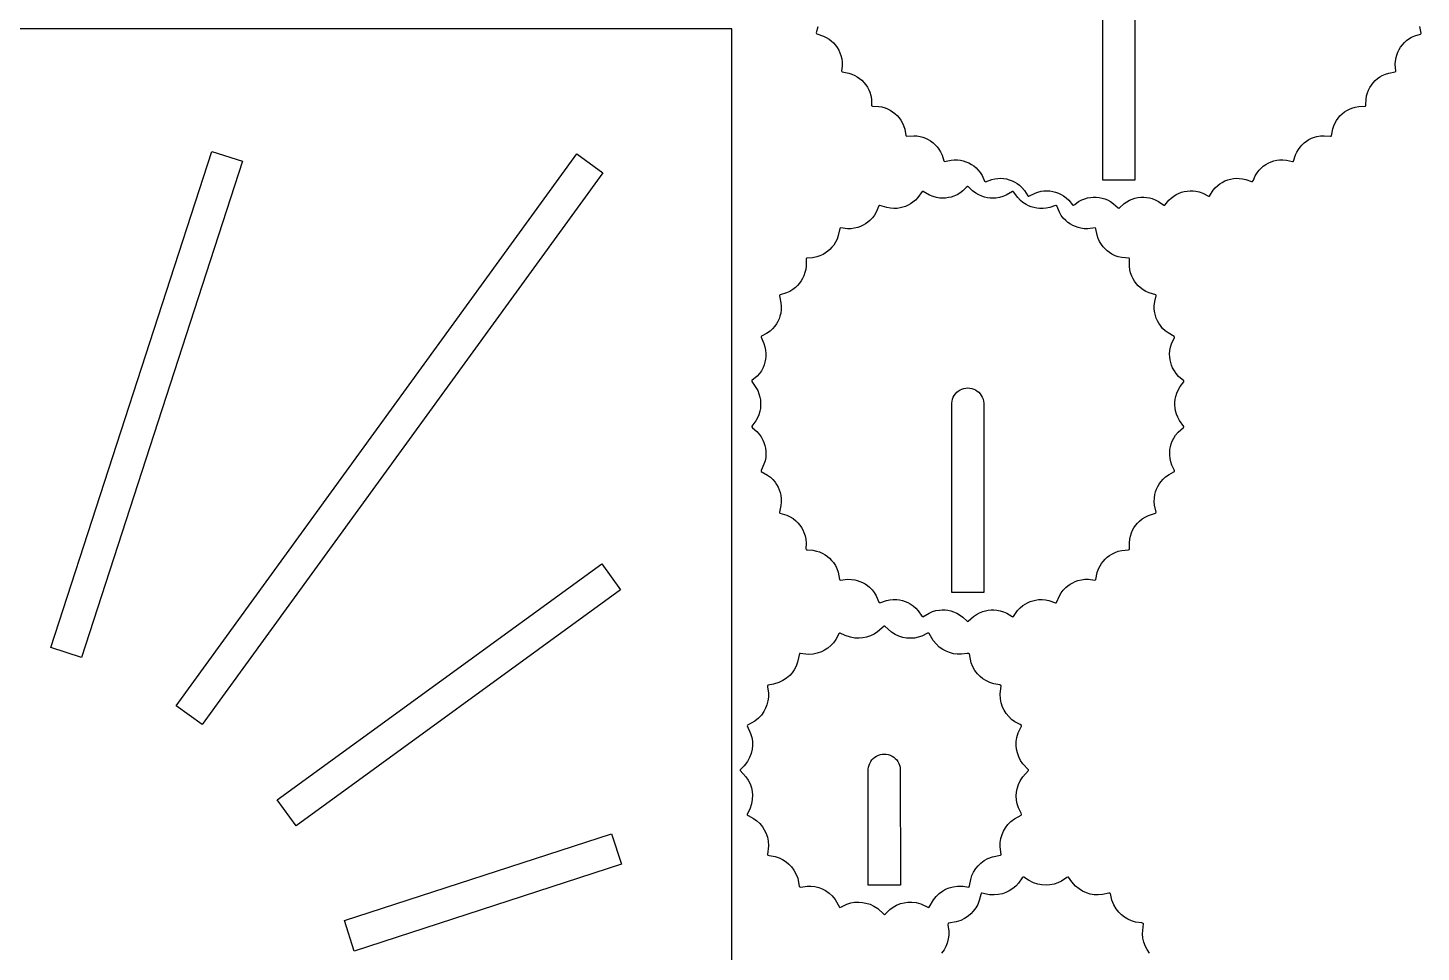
# Model space of a CAD drawing. Header units: centimetres. Extents: x 0.5 to 58.9, y 0.2 to 79.9.
# Drawn here: x 22.95 to 57.69, y 19.2 to 42.24 of the extents above; entities that cross this region are included whole.
import ezdxf

# ---------------------------------------------------------------- set-up
doc = ezdxf.new("R2010")
doc.units = ezdxf.units.CM
doc.layers.get('0').update_dxf_attribs({"lineweight": 25, "true_color": 0xffffff})

msp = doc.modelspace()

# ---------------------------------------------------------------- linework, layer by layer
for p, q in [((49.75, 38.446), (49.75, 46.471)), ((50.549, 46.471), (50.55, 38.446)), ((40.508, 42.211), (0.508, 42.211)), ((40.508, 12.211), (40.508, 42.211)), ((42.645, 42.265), (42.61, 42.112)), ((42.61, 42.112), (42.613, 42.097)), ((42.613, 42.097), (42.622, 42.087)), ((42.622, 42.087), (42.791, 42.031)), ((42.791, 42.031), (42.859, 41.999)), ((57.45, 42.004), (57.533, 42.041)), ((57.533, 42.041), (57.671, 42.083)), ((57.688, 42.104), (57.653, 42.274)), ((57.671, 42.083), (57.683, 42.092)), ((57.683, 42.092), (57.688, 42.104)), ((42.859, 41.999), (42.931, 41.955)), ((42.931, 41.955), (42.985, 41.913)), ((42.985, 41.913), (43.038, 41.864)), ((43.038, 41.864), (43.087, 41.808)), ((43.087, 41.808), (43.131, 41.748)), ((43.131, 41.748), (43.169, 41.684)), ((43.169, 41.684), (43.2, 41.617)), ((57.105, 41.629), (57.137, 41.695)), ((57.137, 41.695), (57.176, 41.759)), ((57.176, 41.759), (57.221, 41.819)), ((57.221, 41.819), (57.271, 41.873)), ((57.271, 41.873), (57.324, 41.921)), ((57.324, 41.921), (57.378, 41.961)), ((57.378, 41.961), (57.45, 42.004)), ((43.2, 41.617), (43.224, 41.55)), ((43.224, 41.55), (43.244, 41.463)), ((43.244, 41.463), (43.254, 41.382)), ((43.254, 41.382), (43.252, 41.28)), ((57.044, 41.337), (57.048, 41.412)), ((57.058, 41.159), (57.044, 41.337)), ((57.048, 41.412), (57.062, 41.496)), ((57.062, 41.496), (57.08, 41.562)), ((57.08, 41.562), (57.105, 41.629)), ((43.252, 41.28), (43.241, 41.167)), ((43.241, 41.167), (43.244, 41.152)), ((43.244, 41.152), (43.253, 41.143)), ((43.253, 41.143), (43.424, 41.11)), ((43.424, 41.11), (43.495, 41.088)), ((43.495, 41.088), (43.572, 41.054)), ((43.572, 41.054), (43.631, 41.021)), ((43.631, 41.021), (43.69, 40.98)), ((56.601, 40.973), (56.659, 41.015)), ((56.659, 41.015), (56.718, 41.05)), ((56.718, 41.05), (56.796, 41.085)), ((56.796, 41.085), (56.884, 41.112)), ((56.884, 41.112), (57.039, 41.139)), ((57.039, 41.139), (57.052, 41.147)), ((57.052, 41.147), (57.058, 41.159)), ((43.69, 40.98), (43.746, 40.932)), ((43.746, 40.932), (43.798, 40.879)), ((43.798, 40.879), (43.845, 40.82)), ((43.845, 40.82), (43.885, 40.759)), ((43.885, 40.759), (43.918, 40.695)), ((43.918, 40.695), (43.944, 40.632)), ((56.352, 40.623), (56.377, 40.686)), ((56.377, 40.686), (56.409, 40.749)), ((56.409, 40.749), (56.448, 40.811)), ((56.448, 40.811), (56.494, 40.87)), ((56.494, 40.87), (56.545, 40.925)), ((56.545, 40.925), (56.601, 40.973)), ((43.944, 40.632), (43.968, 40.551)), ((43.968, 40.551), (43.983, 40.461)), ((43.983, 40.461), (43.99, 40.307)), ((43.99, 40.307), (43.996, 40.294)), ((43.996, 40.294), (44.008, 40.287)), ((56.298, 40.29), (56.307, 40.3)), ((56.307, 40.3), (56.313, 40.339)), ((56.313, 40.339), (56.316, 40.453)), ((56.316, 40.453), (56.329, 40.542)), ((56.329, 40.542), (56.352, 40.623)), ((44.008, 40.287), (44.172, 40.279)), ((44.172, 40.279), (44.244, 40.267)), ((44.244, 40.267), (44.325, 40.245)), ((44.325, 40.245), (44.388, 40.22)), ((44.388, 40.22), (44.451, 40.188)), ((44.451, 40.188), (44.513, 40.149)), ((44.513, 40.149), (44.572, 40.103)), ((44.572, 40.103), (44.627, 40.052)), ((44.627, 40.052), (44.675, 39.997)), ((44.675, 39.997), (44.718, 39.938)), ((55.576, 39.929), (55.617, 39.988)), ((55.617, 39.988), (55.665, 40.044)), ((55.665, 40.044), (55.719, 40.096)), ((55.719, 40.096), (55.777, 40.142)), ((55.777, 40.142), (55.839, 40.183)), ((55.839, 40.183), (55.902, 40.216)), ((55.902, 40.216), (55.965, 40.241)), ((55.965, 40.241), (56.046, 40.265)), ((56.046, 40.265), (56.137, 40.279)), ((56.137, 40.279), (56.284, 40.285)), ((56.284, 40.285), (56.298, 40.29)), ((44.718, 39.938), (44.753, 39.879)), ((44.753, 39.879), (44.788, 39.802)), ((44.788, 39.802), (44.816, 39.713)), ((44.816, 39.713), (44.843, 39.557)), ((55.453, 39.55), (55.486, 39.722)), ((55.486, 39.722), (55.508, 39.793)), ((55.508, 39.793), (55.542, 39.87)), ((55.542, 39.87), (55.576, 39.929)), ((44.843, 39.557), (44.85, 39.544)), ((44.85, 39.544), (44.862, 39.538)), ((44.862, 39.538), (45.039, 39.551)), ((45.039, 39.551), (45.114, 39.548)), ((45.114, 39.548), (45.198, 39.534)), ((45.198, 39.534), (45.264, 39.517)), ((45.264, 39.517), (45.331, 39.492)), ((45.331, 39.492), (45.397, 39.46)), ((45.397, 39.46), (45.461, 39.421)), ((45.461, 39.421), (45.521, 39.376)), ((45.521, 39.376), (45.575, 39.326)), ((45.575, 39.326), (45.623, 39.274)), ((45.623, 39.274), (45.664, 39.219)), ((54.63, 39.211), (54.67, 39.265)), ((54.67, 39.265), (54.716, 39.319)), ((54.716, 39.319), (54.77, 39.369)), ((54.77, 39.369), (54.829, 39.414)), ((54.829, 39.414), (54.892, 39.454)), ((54.892, 39.454), (54.958, 39.487)), ((54.958, 39.487), (55.026, 39.513)), ((55.026, 39.513), (55.092, 39.532)), ((55.092, 39.532), (55.176, 39.547)), ((55.176, 39.547), (55.27, 39.551)), ((55.27, 39.551), (55.429, 39.537)), ((55.429, 39.537), (55.444, 39.541)), ((55.444, 39.541), (55.453, 39.55)), ((23.527, 26.796), (27.544, 39.16)), ((28.305, 38.913), (24.288, 26.549)), ((26.65, 25.345), (36.642, 39.099)), ((27.544, 39.16), (28.305, 38.913)), ((36.642, 39.099), (37.29, 38.628)), ((45.664, 39.219), (45.707, 39.147)), ((45.707, 39.147), (45.744, 39.064)), ((45.744, 39.064), (45.786, 38.925)), ((45.786, 38.925), (45.795, 38.913)), ((45.795, 38.913), (45.807, 38.907)), ((45.807, 38.907), (45.976, 38.942)), ((45.976, 38.942), (46.05, 38.949)), ((46.05, 38.949), (46.134, 38.948)), ((46.134, 38.948), (46.202, 38.94)), ((46.202, 38.94), (46.271, 38.925)), ((46.271, 38.925), (46.341, 38.902)), ((46.341, 38.902), (46.41, 38.873)), ((53.947, 38.898), (54.017, 38.922)), ((54.017, 38.922), (54.087, 38.938)), ((54.087, 38.938), (54.155, 38.947)), ((54.155, 38.947), (54.24, 38.95)), ((54.24, 38.95), (54.332, 38.941)), ((54.332, 38.941), (54.484, 38.907)), ((54.484, 38.907), (54.499, 38.909)), ((54.499, 38.909), (54.509, 38.918)), ((54.509, 38.918), (54.559, 39.073)), ((54.559, 39.073), (54.588, 39.139)), ((54.588, 39.139), (54.63, 39.211)), ((37.29, 38.628), (27.297, 24.875)), ((46.41, 38.873), (46.476, 38.837)), ((46.476, 38.837), (46.537, 38.796)), ((46.537, 38.796), (46.592, 38.75)), ((46.592, 38.75), (46.64, 38.702)), ((46.64, 38.702), (46.693, 38.636)), ((46.693, 38.636), (46.742, 38.558)), ((46.742, 38.558), (46.807, 38.417)), ((53.554, 38.551), (53.601, 38.628)), ((53.601, 38.628), (53.652, 38.694)), ((53.652, 38.694), (53.7, 38.743)), ((53.7, 38.743), (53.754, 38.789)), ((53.754, 38.789), (53.814, 38.831)), ((53.814, 38.831), (53.879, 38.868)), ((53.879, 38.868), (53.947, 38.898)), ((46.349, 38.258), (46.261, 38.173)), ((46.379, 38.281), (46.349, 38.258)), ((46.392, 38.281), (46.379, 38.281)), ((46.405, 38.275), (46.392, 38.281)), ((46.505, 38.179), (46.405, 38.275)), ((46.807, 38.417), (46.818, 38.408)), ((46.818, 38.408), (46.832, 38.405)), ((46.832, 38.405), (46.986, 38.46)), ((46.986, 38.46), (47.057, 38.477)), ((47.057, 38.477), (47.139, 38.487)), ((47.139, 38.487), (47.207, 38.489)), ((47.207, 38.489), (47.277, 38.484)), ((47.277, 38.484), (47.35, 38.472)), ((47.35, 38.472), (47.422, 38.452)), ((47.422, 38.452), (47.492, 38.426)), ((47.492, 38.426), (47.558, 38.394)), ((47.558, 38.394), (47.62, 38.356)), ((47.62, 38.356), (47.675, 38.315)), ((47.675, 38.315), (47.737, 38.257)), ((47.737, 38.257), (47.797, 38.185)), ((50.55, 38.446), (49.75, 38.446)), ((52.507, 38.193), (52.556, 38.25)), ((52.556, 38.25), (52.617, 38.308)), ((52.617, 38.308), (52.671, 38.35)), ((52.671, 38.35), (52.731, 38.388)), ((52.731, 38.388), (52.797, 38.422)), ((52.797, 38.422), (52.867, 38.449)), ((52.867, 38.449), (52.939, 38.469)), ((52.939, 38.469), (53.011, 38.482)), ((53.011, 38.482), (53.082, 38.489)), ((53.082, 38.489), (53.15, 38.488)), ((53.15, 38.488), (53.234, 38.479)), ((53.234, 38.479), (53.322, 38.457)), ((53.322, 38.457), (53.459, 38.406)), ((53.459, 38.406), (53.475, 38.406)), ((53.475, 38.406), (53.487, 38.412)), ((53.487, 38.412), (53.507, 38.446)), ((53.507, 38.446), (53.554, 38.551)), ((45.017, 37.891), (44.962, 37.853)), ((45.081, 37.944), (45.017, 37.891)), ((45.145, 38.012), (45.081, 37.944)), ((45.251, 38.159), (45.145, 38.012)), ((45.263, 38.164), (45.251, 38.159)), ((45.277, 38.161), (45.263, 38.164)), ((45.434, 38.068), (45.277, 38.161)), ((45.521, 38.033), (45.434, 38.068)), ((45.603, 38.011), (45.521, 38.033)), ((45.692, 37.997), (45.603, 38.011)), ((45.762, 37.994), (45.692, 37.997)), ((45.834, 37.997), (45.762, 37.994)), ((45.905, 38.007), (45.834, 37.997)), ((45.974, 38.022), (45.905, 38.007)), ((46.04, 38.044), (45.974, 38.022)), ((46.12, 38.079), (46.04, 38.044)), ((46.19, 38.12), (46.12, 38.079)), ((46.261, 38.173), (46.19, 38.12)), ((46.589, 38.116), (46.505, 38.179)), ((46.66, 38.076), (46.589, 38.116)), ((46.741, 38.041), (46.66, 38.076)), ((46.807, 38.02), (46.741, 38.041)), ((46.877, 38.005), (46.807, 38.02)), ((46.948, 37.996), (46.877, 38.005)), ((47.019, 37.994), (46.948, 37.996)), ((47.09, 37.998), (47.019, 37.994)), ((47.178, 38.013), (47.09, 37.998)), ((47.259, 38.035), (47.178, 38.013)), ((47.344, 38.071), (47.259, 38.035)), ((47.503, 38.163), (47.344, 38.071)), ((47.516, 38.163), (47.503, 38.163)), ((47.527, 38.155), (47.516, 38.163)), ((47.632, 38.007), (47.527, 38.155)), ((47.697, 37.939), (47.632, 38.007)), ((47.762, 37.886), (47.697, 37.939)), ((47.838, 37.837), (47.762, 37.886)), ((47.797, 38.185), (47.883, 38.051)), ((47.883, 38.051), (47.895, 38.042)), ((47.895, 38.042), (47.908, 38.041)), ((47.908, 38.041), (48.065, 38.12)), ((48.065, 38.12), (48.135, 38.145)), ((48.135, 38.145), (48.217, 38.165)), ((48.217, 38.165), (48.285, 38.174)), ((48.285, 38.174), (48.357, 38.177)), ((48.357, 38.177), (48.43, 38.173)), ((48.43, 38.173), (48.504, 38.162)), ((48.504, 38.162), (48.577, 38.143)), ((48.577, 38.143), (48.646, 38.119)), ((48.646, 38.119), (48.711, 38.088)), ((48.711, 38.088), (48.769, 38.054)), ((48.769, 38.054), (48.837, 38.004)), ((48.837, 38.004), (48.903, 37.941)), ((48.903, 37.941), (48.996, 37.828)), ((49.057, 37.839), (49.15, 37.907)), ((49.15, 37.907), (49.229, 37.95)), ((49.229, 37.95), (49.307, 37.981)), ((49.307, 37.981), (49.373, 38)), ((49.373, 38), (49.443, 38.013)), ((49.443, 38.013), (49.516, 38.019)), ((49.516, 38.019), (49.59, 38.018)), ((49.59, 38.018), (49.665, 38.011)), ((49.665, 38.011), (49.737, 37.996)), ((49.737, 37.996), (49.806, 37.975)), ((49.806, 37.975), (49.869, 37.949)), ((49.869, 37.949), (49.944, 37.909)), ((49.944, 37.909), (50.019, 37.855)), ((50.163, 37.748), (50.287, 37.861)), ((50.287, 37.861), (50.348, 37.904)), ((50.348, 37.904), (50.421, 37.945)), ((50.421, 37.945), (50.484, 37.971)), ((50.484, 37.971), (50.552, 37.993)), ((50.552, 37.993), (50.623, 38.009)), ((50.623, 38.009), (50.698, 38.018)), ((50.698, 38.018), (50.772, 38.019)), ((50.772, 38.019), (50.846, 38.014)), ((50.846, 38.014), (50.916, 38.002)), ((50.916, 38.002), (50.983, 37.984)), ((50.983, 37.984), (51.062, 37.954)), ((51.062, 37.954), (51.143, 37.911)), ((51.143, 37.911), (51.27, 37.822)), ((51.297, 37.823), (51.402, 37.948)), ((51.402, 37.948), (51.456, 37.998)), ((51.456, 37.998), (51.522, 38.048)), ((51.522, 38.048), (51.579, 38.083)), ((51.579, 38.083), (51.643, 38.114)), ((51.643, 38.114), (51.712, 38.14)), ((51.712, 38.14), (51.784, 38.159)), ((51.784, 38.159), (51.858, 38.172)), ((51.858, 38.172), (51.932, 38.177)), ((51.932, 38.177), (52.004, 38.175)), ((52.004, 38.175), (52.072, 38.167)), ((52.072, 38.167), (52.155, 38.148)), ((52.155, 38.148), (52.243, 38.116)), ((52.243, 38.116), (52.384, 38.042)), ((52.384, 38.042), (52.399, 38.04)), ((52.399, 38.04), (52.411, 38.046)), ((52.411, 38.046), (52.507, 38.193)), ((44.06, 37.571), (44.01, 37.505)), ((44.106, 37.649), (44.06, 37.571)), ((44.173, 37.806), (44.106, 37.649)), ((44.184, 37.814), (44.173, 37.806)), ((44.198, 37.815), (44.184, 37.814)), ((44.365, 37.759), (44.198, 37.815)), ((44.456, 37.741), (44.365, 37.759)), ((44.54, 37.735), (44.456, 37.741)), ((44.629, 37.739), (44.54, 37.735)), ((44.699, 37.75), (44.629, 37.739)), ((44.768, 37.767), (44.699, 37.75)), ((44.836, 37.79), (44.768, 37.767)), ((44.901, 37.819), (44.836, 37.79)), ((44.962, 37.853), (44.901, 37.819)), ((47.901, 37.805), (47.838, 37.837)), ((47.967, 37.779), (47.901, 37.805)), ((48.036, 37.758), (47.967, 37.779)), ((48.106, 37.744), (48.036, 37.758)), ((48.175, 37.737), (48.106, 37.744)), ((48.263, 37.736), (48.175, 37.737)), ((48.343, 37.745), (48.263, 37.736)), ((48.429, 37.765), (48.343, 37.745)), ((48.545, 37.807), (48.429, 37.765)), ((48.582, 37.815), (48.545, 37.807)), ((48.594, 37.811), (48.582, 37.815)), ((48.604, 37.8), (48.594, 37.811)), ((48.67, 37.644), (48.604, 37.8)), ((48.717, 37.565), (48.67, 37.644)), ((48.768, 37.499), (48.717, 37.565)), ((48.996, 37.828), (49.009, 37.82)), ((49.009, 37.82), (49.023, 37.819)), ((49.023, 37.819), (49.057, 37.839)), ((50.019, 37.855), (50.134, 37.75)), ((50.134, 37.75), (50.15, 37.745)), ((50.15, 37.745), (50.163, 37.748)), ((51.27, 37.822), (51.284, 37.819)), ((51.284, 37.819), (51.297, 37.823)), ((43.196, 37.24), (43.159, 37.063)), ((43.205, 37.249), (43.196, 37.24)), ((43.219, 37.252), (43.205, 37.249)), ((43.384, 37.232), (43.219, 37.252)), ((43.476, 37.233), (43.384, 37.232)), ((43.558, 37.243), (43.476, 37.233)), ((43.644, 37.264), (43.558, 37.243)), ((43.71, 37.288), (43.644, 37.264)), ((43.775, 37.318), (43.71, 37.288)), ((43.837, 37.354), (43.775, 37.318)), ((43.895, 37.395), (43.837, 37.354)), ((43.948, 37.441), (43.895, 37.395)), ((44.01, 37.505), (43.948, 37.441)), ((48.831, 37.435), (48.768, 37.499)), ((48.885, 37.39), (48.831, 37.435)), ((48.944, 37.349), (48.885, 37.39)), ((49.006, 37.314), (48.944, 37.349)), ((49.071, 37.285), (49.006, 37.314)), ((49.137, 37.262), (49.071, 37.285)), ((49.202, 37.246), (49.137, 37.262)), ((49.285, 37.234), (49.202, 37.246)), ((49.378, 37.231), (49.285, 37.234)), ((49.561, 37.251), (49.378, 37.231)), ((49.573, 37.246), (49.561, 37.251)), ((49.581, 37.234), (49.573, 37.246)), ((49.612, 37.073), (49.581, 37.234)), ((43.044, 36.825), (43.001, 36.77)), ((43.092, 36.901), (43.044, 36.825)), ((43.129, 36.976), (43.092, 36.901)), ((43.159, 37.063), (43.129, 36.976)), ((49.64, 36.988), (49.612, 37.073)), ((49.674, 36.913), (49.64, 36.988)), ((49.721, 36.837), (49.674, 36.913)), ((49.763, 36.782), (49.721, 36.837)), ((42.361, 36.49), (42.355, 36.479)), ((42.355, 36.479), (42.357, 36.309)), ((42.373, 36.497), (42.361, 36.49)), ((42.519, 36.509), (42.373, 36.497)), ((42.622, 36.529), (42.519, 36.509)), ((42.7, 36.556), (42.622, 36.529)), ((42.78, 36.593), (42.7, 36.556)), ((42.84, 36.629), (42.78, 36.593)), ((42.897, 36.671), (42.84, 36.629)), ((42.951, 36.718), (42.897, 36.671)), ((43.001, 36.77), (42.951, 36.718)), ((49.811, 36.729), (49.763, 36.782)), ((49.864, 36.681), (49.811, 36.729)), ((49.921, 36.637), (49.864, 36.681)), ((49.98, 36.6), (49.921, 36.637)), ((50.061, 36.561), (49.98, 36.6)), ((50.139, 36.533), (50.061, 36.561)), ((50.228, 36.513), (50.139, 36.533)), ((50.406, 36.495), (50.228, 36.513)), ((50.415, 36.486), (50.406, 36.495)), ((50.42, 36.472), (50.415, 36.486)), ((50.417, 36.303), (50.42, 36.472)), ((42.328, 36.139), (42.298, 36.055)), ((42.347, 36.219), (42.328, 36.139)), ((42.357, 36.309), (42.347, 36.219)), ((50.428, 36.212), (50.417, 36.303)), ((50.447, 36.132), (50.428, 36.212)), ((50.478, 36.048), (50.447, 36.132)), ((42.143, 35.818), (42.093, 35.77)), ((42.19, 35.872), (42.143, 35.818)), ((42.232, 35.931), (42.19, 35.872)), ((42.269, 35.992), (42.232, 35.931)), ((42.298, 36.055), (42.269, 35.992)), ((50.509, 35.985), (50.478, 36.048)), ((50.546, 35.923), (50.509, 35.985)), ((50.588, 35.866), (50.546, 35.923)), ((50.636, 35.812), (50.588, 35.866)), ((50.686, 35.764), (50.636, 35.812)), ((41.697, 35.576), (41.692, 35.564)), ((41.692, 35.564), (41.73, 35.389)), ((41.708, 35.585), (41.697, 35.576)), ((41.869, 35.634), (41.708, 35.585)), ((41.952, 35.672), (41.869, 35.634)), ((42.023, 35.715), (41.952, 35.672)), ((42.093, 35.77), (42.023, 35.715)), ((50.757, 35.711), (50.686, 35.764)), ((50.828, 35.668), (50.757, 35.711)), ((50.91, 35.631), (50.828, 35.668)), ((51.071, 35.581), (50.91, 35.631)), ((51.048, 35.415), (51.082, 35.558)), ((51.079, 35.571), (51.071, 35.581)), ((51.082, 35.558), (51.079, 35.571)), ((41.722, 35.125), (41.705, 35.057)), ((41.735, 35.214), (41.722, 35.125)), ((41.73, 35.389), (41.738, 35.297)), ((41.738, 35.297), (41.735, 35.214)), ((51.036, 35.31), (51.048, 35.415)), ((51.037, 35.228), (51.036, 35.31)), ((51.048, 35.14), (51.037, 35.228)), ((51.064, 35.072), (51.048, 35.14)), ((41.518, 34.738), (41.458, 34.683)), ((41.576, 34.805), (41.518, 34.738)), ((41.616, 34.863), (41.576, 34.805)), ((41.652, 34.924), (41.616, 34.863)), ((41.681, 34.99), (41.652, 34.924)), ((41.705, 35.057), (41.681, 34.99)), ((51.086, 35.004), (51.064, 35.072)), ((51.115, 34.938), (51.086, 35.004)), ((51.149, 34.875), (51.115, 34.938)), ((51.188, 34.817), (51.149, 34.875)), ((51.245, 34.748), (51.188, 34.817)), ((51.305, 34.691), (51.245, 34.748)), ((41.234, 34.54), (41.233, 34.527)), ((41.233, 34.527), (41.303, 34.374)), ((41.243, 34.551), (41.234, 34.54)), ((41.372, 34.621), (41.243, 34.551)), ((41.458, 34.683), (41.372, 34.621)), ((51.379, 34.635), (51.305, 34.691)), ((51.535, 34.546), (51.379, 34.635)), ((51.468, 34.368), (51.539, 34.52)), ((51.54, 34.534), (51.535, 34.546)), ((51.539, 34.52), (51.54, 34.534)), ((41.303, 34.374), (41.331, 34.288)), ((41.331, 34.288), (41.347, 34.207)), ((41.352, 34.049), (41.344, 33.978)), ((41.347, 34.207), (41.354, 34.119)), ((41.354, 34.119), (41.352, 34.049)), ((51.419, 34.11), (51.425, 34.199)), ((51.421, 34.04), (51.419, 34.11)), ((51.43, 33.969), (51.421, 34.04)), ((51.425, 34.199), (51.44, 34.281)), ((51.44, 34.281), (51.468, 34.368)), ((41.241, 33.695), (41.194, 33.627)), ((41.283, 33.774), (41.241, 33.695)), ((41.309, 33.839), (41.283, 33.774)), ((41.33, 33.908), (41.309, 33.839)), ((41.344, 33.978), (41.33, 33.908)), ((51.445, 33.899), (51.43, 33.969)), ((51.467, 33.831), (51.445, 33.899)), ((51.493, 33.767), (51.467, 33.831)), ((51.536, 33.688), (51.493, 33.767)), ((41.006, 33.447), (40.999, 33.434)), ((40.999, 33.434), (40.999, 33.422)), ((40.999, 33.422), (41.104, 33.278)), ((41.134, 33.558), (41.006, 33.447)), ((41.194, 33.627), (41.134, 33.558)), ((51.583, 33.621), (51.536, 33.688)), ((51.643, 33.553), (51.583, 33.621)), ((51.771, 33.441), (51.643, 33.553)), ((51.683, 33.3), (51.772, 33.415)), ((51.775, 33.429), (51.771, 33.441)), ((51.772, 33.415), (51.775, 33.429)), ((41.104, 33.278), (41.149, 33.197)), ((41.149, 33.197), (41.181, 33.121)), ((41.181, 33.121), (41.205, 33.035)), ((41.205, 33.035), (41.217, 32.966)), ((46.006, 32.988), (46.025, 33.034)), ((46.025, 33.034), (46.049, 33.078)), ((46.049, 33.078), (46.078, 33.119)), ((46.078, 33.119), (46.113, 33.156)), ((46.113, 33.156), (46.151, 33.188)), ((46.151, 33.188), (46.194, 33.215)), ((46.194, 33.215), (46.239, 33.236)), ((46.239, 33.236), (46.287, 33.251)), ((46.287, 33.251), (46.336, 33.261)), ((46.336, 33.261), (46.387, 33.264)), ((46.387, 33.264), (46.437, 33.261)), ((46.437, 33.261), (46.486, 33.251)), ((46.486, 33.251), (46.534, 33.236)), ((46.534, 33.236), (46.579, 33.215)), ((46.579, 33.215), (46.622, 33.188)), ((46.622, 33.188), (46.66, 33.156)), ((46.66, 33.156), (46.695, 33.119)), ((46.695, 33.119), (46.724, 33.078)), ((46.724, 33.078), (46.748, 33.034)), ((46.748, 33.034), (46.767, 32.988)), ((51.558, 32.981), (51.571, 33.049)), ((51.571, 33.049), (51.597, 33.134)), ((51.597, 33.134), (51.629, 33.209)), ((51.629, 33.209), (51.683, 33.3)), ((41.203, 32.683), (41.178, 32.598)), ((41.216, 32.752), (41.203, 32.683)), ((41.223, 32.823), (41.216, 32.752)), ((41.217, 32.966), (41.223, 32.894)), ((41.223, 32.894), (41.223, 32.823)), ((45.987, 32.889), (45.994, 32.939)), ((45.987, 28.164), (45.987, 32.889)), ((45.994, 32.939), (46.006, 32.988)), ((46.767, 32.988), (46.779, 32.939)), ((46.779, 32.939), (46.786, 32.889)), ((46.786, 32.889), (46.787, 28.164)), ((51.549, 32.838), (51.55, 32.91)), ((51.555, 32.767), (51.549, 32.838)), ((51.55, 32.91), (51.558, 32.981)), ((51.567, 32.697), (51.555, 32.767)), ((51.591, 32.611), (51.567, 32.697)), ((41.002, 32.314), (40.999, 32.304)), ((40.999, 32.304), (41, 32.292)), ((41.1, 32.444), (41.002, 32.314)), ((41.145, 32.522), (41.1, 32.444)), ((41.178, 32.598), (41.145, 32.522)), ((51.622, 32.534), (51.591, 32.611)), ((51.667, 32.453), (51.622, 32.534)), ((51.774, 32.307), (51.667, 32.453)), ((51.774, 32.294), (51.774, 32.307)), ((41, 32.292), (41.018, 32.27)), ((41.018, 32.27), (41.127, 32.177)), ((41.127, 32.177), (41.188, 32.11)), ((41.188, 32.11), (41.235, 32.043)), ((41.235, 32.043), (41.278, 31.965)), ((41.278, 31.965), (41.305, 31.901)), ((51.482, 31.936), (51.523, 32.017)), ((51.523, 32.017), (51.569, 32.088)), ((51.569, 32.088), (51.629, 32.16)), ((51.629, 32.16), (51.767, 32.282)), ((51.767, 32.282), (51.774, 32.294)), ((41.305, 31.901), (41.327, 31.833)), ((41.327, 31.833), (41.342, 31.763)), ((41.342, 31.763), (41.351, 31.692)), ((41.354, 31.622), (41.348, 31.533)), ((41.351, 31.692), (41.354, 31.622)), ((51.42, 31.66), (51.426, 31.731)), ((51.42, 31.591), (51.42, 31.66)), ((51.426, 31.731), (51.439, 31.801)), ((51.439, 31.801), (51.458, 31.87)), ((51.458, 31.87), (51.482, 31.936)), ((41.306, 31.363), (41.235, 31.209)), ((41.333, 31.451), (41.306, 31.363)), ((41.348, 31.533), (41.333, 31.451)), ((51.429, 31.504), (51.42, 31.591)), ((51.446, 31.425), (51.429, 31.504)), ((51.475, 31.342), (51.446, 31.425)), ((51.532, 31.225), (51.475, 31.342)), ((41.235, 31.209), (41.233, 31.194)), ((41.233, 31.194), (41.238, 31.182)), ((41.238, 31.182), (41.392, 31.094)), ((41.392, 31.094), (41.465, 31.04)), ((41.465, 31.04), (41.525, 30.983)), ((41.525, 30.983), (41.583, 30.914)), ((41.583, 30.914), (41.622, 30.856)), ((51.159, 30.869), (51.199, 30.926)), ((51.199, 30.926), (51.257, 30.993)), ((51.257, 30.993), (51.318, 31.048)), ((51.318, 31.048), (51.404, 31.108)), ((51.404, 31.108), (51.527, 31.174)), ((51.527, 31.174), (51.537, 31.185)), ((51.54, 31.197), (51.532, 31.225)), ((51.537, 31.185), (51.54, 31.197)), ((41.622, 30.856), (41.656, 30.794)), ((41.656, 30.794), (41.685, 30.728)), ((41.685, 30.728), (41.708, 30.66)), ((41.708, 30.66), (41.724, 30.593)), ((41.724, 30.593), (41.736, 30.504)), ((51.038, 30.518), (51.052, 30.607)), ((51.052, 30.607), (51.069, 30.675)), ((51.069, 30.675), (51.093, 30.742)), ((51.093, 30.742), (51.124, 30.807)), ((51.124, 30.807), (51.159, 30.869)), ((41.728, 30.332), (41.691, 30.171)), ((41.737, 30.422), (41.728, 30.332)), ((41.736, 30.504), (41.737, 30.422)), ((51.035, 30.435), (51.038, 30.518)), ((51.043, 30.342), (51.035, 30.435)), ((51.082, 30.165), (51.043, 30.342)), ((41.691, 30.171), (41.693, 30.157)), ((41.693, 30.157), (41.702, 30.147)), ((41.702, 30.147), (41.876, 30.092)), ((41.876, 30.092), (41.96, 30.052)), ((41.96, 30.052), (42.031, 30.007)), ((42.031, 30.007), (42.101, 29.951)), ((42.101, 29.951), (42.151, 29.902)), ((42.151, 29.902), (42.197, 29.847)), ((50.571, 29.84), (50.616, 29.895)), ((50.616, 29.895), (50.666, 29.945)), ((50.666, 29.945), (50.736, 30.003)), ((50.736, 30.003), (50.807, 30.048)), ((50.807, 30.048), (50.891, 30.089)), ((50.891, 30.089), (51.066, 30.144)), ((51.066, 30.144), (51.077, 30.152)), ((51.077, 30.152), (51.082, 30.165)), ((42.197, 29.847), (42.238, 29.788)), ((42.238, 29.788), (42.273, 29.726)), ((42.273, 29.726), (42.302, 29.663)), ((42.302, 29.663), (42.331, 29.58)), ((42.331, 29.58), (42.348, 29.5)), ((50.424, 29.493), (50.44, 29.572)), ((50.44, 29.572), (50.468, 29.656)), ((50.468, 29.656), (50.496, 29.719)), ((50.496, 29.719), (50.53, 29.781)), ((50.53, 29.781), (50.571, 29.84)), ((42.348, 29.5), (42.357, 29.395)), ((42.357, 29.395), (42.353, 29.257)), ((42.353, 29.257), (42.357, 29.243)), ((42.357, 29.243), (42.366, 29.234)), ((42.366, 29.234), (42.395, 29.227)), ((42.395, 29.227), (42.526, 29.218)), ((42.526, 29.218), (42.612, 29.201)), ((42.612, 29.201), (42.689, 29.177)), ((42.689, 29.177), (42.769, 29.141)), ((50.057, 29.166), (50.135, 29.194)), ((50.135, 29.194), (50.225, 29.215)), ((50.225, 29.215), (50.395, 29.23)), ((50.395, 29.23), (50.409, 29.235)), ((50.409, 29.235), (50.417, 29.245)), ((50.416, 29.405), (50.424, 29.493)), ((50.42, 29.283), (50.416, 29.405)), ((50.417, 29.245), (50.42, 29.283)), ((29.172, 23), (37.262, 28.878)), ((37.262, 28.878), (37.732, 28.231)), ((42.769, 29.141), (42.829, 29.106)), ((42.829, 29.106), (42.887, 29.065)), ((42.887, 29.065), (42.942, 29.019)), ((42.942, 29.019), (42.992, 28.968)), ((42.992, 28.968), (43.037, 28.913)), ((43.037, 28.913), (43.086, 28.837)), ((43.086, 28.837), (43.124, 28.762)), ((49.646, 28.755), (49.683, 28.831)), ((49.683, 28.831), (49.718, 28.887)), ((49.718, 28.887), (49.76, 28.943)), ((49.76, 28.943), (49.808, 28.996)), ((49.808, 28.996), (49.861, 29.045)), ((49.861, 29.045), (49.917, 29.088)), ((49.917, 29.088), (49.977, 29.126)), ((49.977, 29.126), (50.057, 29.166)), ((43.124, 28.762), (43.156, 28.674)), ((43.156, 28.674), (43.192, 28.495)), ((43.192, 28.495), (43.2, 28.483)), ((43.2, 28.483), (43.211, 28.477)), ((43.211, 28.477), (43.392, 28.497)), ((43.392, 28.497), (43.484, 28.495)), ((43.484, 28.495), (43.567, 28.483)), ((43.567, 28.483), (43.632, 28.467)), ((49.133, 28.465), (49.219, 28.486)), ((49.219, 28.486), (49.301, 28.496)), ((49.301, 28.496), (49.392, 28.496)), ((49.392, 28.496), (49.555, 28.476)), ((49.569, 28.479), (49.578, 28.489)), ((49.578, 28.489), (49.615, 28.668)), ((49.615, 28.668), (49.646, 28.755)), ((37.732, 28.231), (29.642, 22.353)), ((43.632, 28.467), (43.698, 28.445)), ((43.698, 28.445), (43.763, 28.416)), ((43.763, 28.416), (43.826, 28.381)), ((43.826, 28.381), (43.885, 28.341)), ((43.885, 28.341), (43.939, 28.296)), ((43.939, 28.296), (44.002, 28.232)), ((44.002, 28.232), (44.054, 28.166)), ((44.054, 28.166), (44.102, 28.087)), ((46.787, 28.164), (45.987, 28.164)), ((48.669, 28.081), (48.715, 28.16)), ((48.715, 28.16), (48.766, 28.226)), ((48.766, 28.226), (48.828, 28.29)), ((48.828, 28.29), (48.881, 28.335)), ((48.881, 28.335), (48.94, 28.376)), ((48.94, 28.376), (49.002, 28.412)), ((49.002, 28.412), (49.067, 28.442)), ((49.067, 28.442), (49.133, 28.465)), ((49.555, 28.476), (49.569, 28.479)), ((44.102, 28.087), (44.172, 27.924)), ((44.172, 27.924), (44.182, 27.915)), ((44.182, 27.915), (44.195, 27.912)), ((44.195, 27.912), (44.357, 27.967)), ((44.357, 27.967), (44.446, 27.985)), ((44.446, 27.985), (44.528, 27.992)), ((44.528, 27.992), (44.617, 27.99)), ((44.617, 27.99), (44.686, 27.981)), ((44.686, 27.981), (44.756, 27.965)), ((44.756, 27.965), (44.824, 27.943)), ((44.824, 27.943), (44.89, 27.915)), ((44.89, 27.915), (44.951, 27.882)), ((44.951, 27.882), (45.025, 27.831)), ((45.025, 27.831), (45.088, 27.777)), ((47.694, 27.786), (47.759, 27.84)), ((47.759, 27.84), (47.815, 27.877)), ((47.815, 27.877), (47.876, 27.911)), ((47.876, 27.911), (47.941, 27.94)), ((47.941, 27.94), (48.009, 27.962)), ((48.009, 27.962), (48.078, 27.979)), ((48.078, 27.979), (48.148, 27.989)), ((48.148, 27.989), (48.237, 27.993)), ((48.237, 27.993), (48.32, 27.986)), ((48.32, 27.986), (48.411, 27.969)), ((48.411, 27.969), (48.571, 27.913)), ((48.571, 27.913), (48.586, 27.913)), ((48.586, 27.913), (48.597, 27.919)), ((48.597, 27.919), (48.669, 28.081)), ((45.088, 27.777), (45.15, 27.71)), ((45.15, 27.71), (45.245, 27.574)), ((45.245, 27.574), (45.257, 27.565)), ((45.257, 27.565), (45.27, 27.564)), ((45.27, 27.564), (45.426, 27.655)), ((45.426, 27.655), (45.511, 27.691)), ((45.511, 27.691), (45.591, 27.715)), ((45.591, 27.715), (45.679, 27.73)), ((45.679, 27.73), (45.749, 27.734)), ((45.749, 27.734), (45.821, 27.732)), ((45.821, 27.732), (45.892, 27.724)), ((45.892, 27.724), (45.962, 27.709)), ((45.962, 27.709), (46.029, 27.689)), ((46.029, 27.689), (46.11, 27.654)), ((46.11, 27.654), (46.181, 27.614)), ((46.181, 27.614), (46.266, 27.551)), ((46.266, 27.551), (46.372, 27.451)), ((46.372, 27.451), (46.387, 27.446)), ((46.387, 27.446), (46.4, 27.45)), ((46.4, 27.45), (46.527, 27.568)), ((46.527, 27.568), (46.602, 27.621)), ((46.602, 27.621), (46.675, 27.66)), ((46.675, 27.66), (46.758, 27.693)), ((46.758, 27.693), (46.826, 27.713)), ((46.826, 27.713), (46.896, 27.726)), ((46.896, 27.726), (46.967, 27.733)), ((46.967, 27.733), (47.039, 27.734)), ((47.039, 27.734), (47.108, 27.728)), ((47.108, 27.728), (47.196, 27.711)), ((47.196, 27.711), (47.274, 27.687)), ((47.274, 27.687), (47.357, 27.651)), ((47.357, 27.651), (47.497, 27.566)), ((47.497, 27.566), (47.511, 27.564)), ((47.511, 27.564), (47.523, 27.569)), ((47.523, 27.569), (47.63, 27.719)), ((47.63, 27.719), (47.694, 27.786)), ((43.174, 27.134), (43.1, 26.994)), ((43.193, 27.155), (43.174, 27.134)), ((43.209, 27.157), (43.193, 27.155)), ((43.334, 27.095), (43.209, 27.157)), ((43.463, 27.05), (43.334, 27.095)), ((44.052, 27.129), (43.961, 27.085)), ((44.139, 27.186), (44.052, 27.129)), ((44.301, 27.332), (44.139, 27.186)), ((44.318, 27.329), (44.301, 27.332)), ((44.485, 27.177), (44.318, 27.329)), ((44.576, 27.12), (44.485, 27.177)), ((44.669, 27.078), (44.576, 27.12)), ((45.386, 27.151), (45.245, 27.081)), ((45.414, 27.157), (45.386, 27.151)), ((45.428, 27.149), (45.414, 27.157)), ((45.527, 26.97), (45.428, 27.149)), ((24.288, 26.549), (23.527, 26.796)), ((42.895, 26.776), (42.818, 26.728)), ((42.975, 26.843), (42.895, 26.776)), ((43.042, 26.913), (42.975, 26.843)), ((43.1, 26.994), (43.042, 26.913)), ((43.575, 27.03), (43.463, 27.05)), ((43.68, 27.026), (43.575, 27.03)), ((43.771, 27.034), (43.68, 27.026)), ((43.86, 27.052), (43.771, 27.034)), ((43.961, 27.085), (43.86, 27.052)), ((44.771, 27.047), (44.669, 27.078)), ((44.861, 27.031), (44.771, 27.047)), ((44.951, 27.026), (44.861, 27.031)), ((45.056, 27.032), (44.951, 27.026)), ((45.151, 27.05), (45.056, 27.032)), ((45.245, 27.081), (45.151, 27.05)), ((45.603, 26.877), (45.527, 26.97)), ((45.677, 26.808), (45.603, 26.877)), ((45.764, 26.746), (45.677, 26.808)), ((45.844, 26.702), (45.764, 26.746)), ((42.144, 26.429), (42.107, 26.33)), ((42.19, 26.643), (42.144, 26.429)), ((42.205, 26.65), (42.19, 26.643)), ((42.414, 26.626), (42.205, 26.65)), ((42.535, 26.633), (42.414, 26.626)), ((42.635, 26.653), (42.535, 26.633)), ((42.737, 26.688), (42.635, 26.653)), ((42.818, 26.728), (42.737, 26.688)), ((45.928, 26.668), (45.844, 26.702)), ((46.029, 26.641), (45.928, 26.668)), ((46.126, 26.628), (46.029, 26.641)), ((46.226, 26.627), (46.126, 26.628)), ((46.373, 26.648), (46.226, 26.627)), ((46.415, 26.648), (46.373, 26.648)), ((46.426, 26.636), (46.415, 26.648)), ((46.473, 26.414), (46.426, 26.636)), ((46.513, 26.314), (46.473, 26.414)), ((41.948, 26.102), (41.866, 26.03)), ((42.008, 26.169), (41.948, 26.102)), ((42.059, 26.242), (42.008, 26.169)), ((42.107, 26.33), (42.059, 26.242)), ((46.563, 26.226), (46.513, 26.314)), ((46.628, 26.14), (46.563, 26.226)), ((46.692, 26.075), (46.628, 26.14)), ((46.762, 26.018), (46.692, 26.075)), ((41.397, 25.848), (41.395, 25.819)), ((41.395, 25.819), (41.417, 25.662)), ((41.409, 25.859), (41.397, 25.848)), ((41.546, 25.883), (41.409, 25.859)), ((41.676, 25.921), (41.546, 25.883)), ((41.779, 25.971), (41.676, 25.921)), ((41.866, 26.03), (41.779, 25.971)), ((46.85, 25.962), (46.762, 26.018)), ((46.937, 25.921), (46.85, 25.962)), ((47.032, 25.891), (46.937, 25.921)), ((47.186, 25.865), (47.032, 25.891)), ((47.212, 25.853), (47.186, 25.865)), ((47.194, 25.634), (47.218, 25.837)), ((47.218, 25.837), (47.212, 25.853)), ((41.378, 25.365), (41.345, 25.281)), ((41.405, 25.466), (41.378, 25.365)), ((41.417, 25.562), (41.405, 25.466)), ((41.417, 25.662), (41.417, 25.562)), ((47.2, 25.514), (47.194, 25.634)), ((47.219, 25.414), (47.2, 25.514)), ((47.254, 25.313), (47.219, 25.414)), ((27.297, 24.875), (26.65, 25.345)), ((41.171, 25.038), (41.078, 24.962)), ((41.24, 25.113), (41.171, 25.038)), ((41.302, 25.201), (41.24, 25.113)), ((41.345, 25.281), (41.302, 25.201)), ((47.293, 25.231), (47.254, 25.313)), ((47.341, 25.154), (47.293, 25.231)), ((47.407, 25.073), (47.341, 25.154)), ((47.477, 25.006), (47.407, 25.073)), ((40.894, 24.859), (40.887, 24.844)), ((40.887, 24.844), (40.972, 24.656)), ((41.078, 24.962), (40.894, 24.859)), ((47.558, 24.946), (47.477, 25.006)), ((47.695, 24.875), (47.558, 24.946)), ((47.611, 24.556), (47.645, 24.667)), ((47.645, 24.667), (47.725, 24.837)), ((47.722, 24.853), (47.695, 24.875)), ((47.725, 24.837), (47.722, 24.853)), ((40.972, 24.656), (41.001, 24.557)), ((41.001, 24.557), (41.016, 24.459)), ((41.018, 24.353), (41.009, 24.263)), ((41.016, 24.459), (41.018, 24.353)), ((47.594, 24.351), (47.596, 24.457)), ((47.603, 24.261), (47.594, 24.351)), ((47.596, 24.457), (47.611, 24.556)), ((40.949, 24.058), (40.895, 23.958)), ((40.985, 24.156), (40.949, 24.058)), ((41.009, 24.263), (40.985, 24.156)), ((43.968, 23.953), (43.998, 23.994)), ((43.998, 23.994), (44.032, 24.03)), ((44.032, 24.03), (44.071, 24.062)), ((44.071, 24.062), (44.113, 24.089)), ((44.113, 24.089), (44.159, 24.111)), ((44.159, 24.111), (44.207, 24.126)), ((44.207, 24.126), (44.256, 24.136)), ((44.256, 24.136), (44.306, 24.139)), ((44.306, 24.139), (44.356, 24.136)), ((44.356, 24.136), (44.406, 24.126)), ((44.406, 24.126), (44.453, 24.111)), ((44.453, 24.111), (44.499, 24.089)), ((44.499, 24.089), (44.541, 24.062)), ((44.541, 24.062), (44.58, 24.03)), ((44.58, 24.03), (44.614, 23.994)), ((44.614, 23.994), (44.644, 23.953)), ((47.623, 24.172), (47.603, 24.261)), ((47.657, 24.072), (47.623, 24.172)), ((47.702, 23.983), (47.657, 24.072)), ((47.76, 23.897), (47.702, 23.983)), ((40.716, 23.751), (40.714, 23.748)), ((40.714, 23.748), (40.714, 23.732)), ((40.714, 23.732), (40.856, 23.575)), ((40.812, 23.85), (40.716, 23.751)), ((40.895, 23.958), (40.812, 23.85)), ((43.906, 20.872), (43.907, 23.764)), ((43.907, 23.764), (43.913, 23.814)), ((43.913, 23.814), (43.926, 23.862)), ((43.926, 23.862), (43.944, 23.909)), ((43.944, 23.909), (43.968, 23.953)), ((44.644, 23.953), (44.668, 23.909)), ((44.668, 23.909), (44.687, 23.862)), ((44.687, 23.862), (44.699, 23.814)), ((44.699, 23.814), (44.705, 23.764)), ((44.705, 23.764), (44.706, 20.872)), ((47.755, 23.574), (47.897, 23.728)), ((47.899, 23.744), (47.76, 23.897)), ((47.897, 23.728), (47.899, 23.744)), ((40.856, 23.575), (40.914, 23.488)), ((40.914, 23.488), (40.958, 23.398)), ((40.958, 23.398), (40.992, 23.297)), ((40.992, 23.297), (41.01, 23.208)), ((47.599, 23.189), (47.616, 23.278)), ((47.616, 23.278), (47.647, 23.38)), ((47.647, 23.38), (47.69, 23.473)), ((47.69, 23.473), (47.755, 23.574)), ((29.642, 22.353), (29.172, 23)), ((41.015, 23.012), (40.996, 22.9)), ((41.01, 23.208), (41.018, 23.118)), ((41.018, 23.118), (41.015, 23.012)), ((47.593, 23.098), (47.599, 23.189)), ((47.599, 22.994), (47.593, 23.098)), ((47.617, 22.898), (47.599, 22.994)), ((40.951, 22.77), (40.888, 22.643)), ((40.888, 22.643), (40.889, 22.626)), ((40.889, 22.626), (40.91, 22.607)), ((40.91, 22.607), (41.048, 22.535)), ((40.996, 22.9), (40.951, 22.77)), ((47.552, 22.527), (47.717, 22.617)), ((47.647, 22.803), (47.617, 22.898)), ((47.715, 22.665), (47.647, 22.803)), ((47.725, 22.632), (47.715, 22.665)), ((47.717, 22.617), (47.725, 22.632)), ((41.048, 22.535), (41.128, 22.477)), ((41.128, 22.477), (41.199, 22.411)), ((41.199, 22.411), (41.266, 22.331)), ((41.266, 22.331), (41.314, 22.255)), ((41.314, 22.255), (41.355, 22.174)), ((47.28, 22.222), (47.325, 22.3)), ((47.325, 22.3), (47.389, 22.385)), ((47.389, 22.385), (47.459, 22.456)), ((47.459, 22.456), (47.552, 22.527)), ((30.846, 19.991), (37.503, 22.154)), ((37.503, 22.154), (37.751, 21.393)), ((41.355, 22.174), (41.39, 22.072)), ((41.39, 22.072), (41.411, 21.972)), ((41.411, 21.972), (41.419, 21.851)), ((47.194, 21.836), (47.197, 21.939)), ((47.197, 21.939), (47.213, 22.037)), ((47.213, 22.037), (47.243, 22.138)), ((47.243, 22.138), (47.28, 22.222)), ((41.419, 21.851), (41.394, 21.638)), ((41.394, 21.638), (41.402, 21.623)), ((41.402, 21.623), (41.434, 21.611)), ((41.434, 21.611), (41.586, 21.585)), ((41.586, 21.585), (41.682, 21.554)), ((41.682, 21.554), (41.769, 21.512)), ((46.886, 21.534), (46.999, 21.578)), ((46.999, 21.578), (47.205, 21.619)), ((47.216, 21.631), (47.194, 21.836)), ((47.205, 21.619), (47.216, 21.631)), ((37.751, 21.393), (31.093, 19.23)), ((41.769, 21.512), (41.857, 21.455)), ((41.857, 21.455), (41.927, 21.397)), ((41.927, 21.397), (41.989, 21.331)), ((41.989, 21.331), (42.053, 21.245)), ((42.053, 21.245), (42.103, 21.156)), ((46.49, 21.111), (46.532, 21.199)), ((46.532, 21.199), (46.588, 21.287)), ((46.588, 21.287), (46.646, 21.357)), ((46.646, 21.357), (46.712, 21.42)), ((46.712, 21.42), (46.797, 21.484)), ((46.797, 21.484), (46.886, 21.534)), ((42.103, 21.156), (42.146, 21.044)), ((42.146, 21.044), (42.185, 20.843)), ((42.185, 20.843), (42.196, 20.83)), ((42.224, 20.827), (42.379, 20.85)), ((42.379, 20.85), (42.478, 20.85)), ((42.478, 20.85), (42.574, 20.838)), ((44.706, 20.872), (43.906, 20.872)), ((46.02, 20.835), (46.133, 20.85)), ((46.133, 20.85), (46.269, 20.846)), ((46.269, 20.846), (46.406, 20.827)), ((46.421, 20.834), (46.432, 20.86)), ((46.432, 20.86), (46.459, 21.017)), ((46.459, 21.017), (46.49, 21.111)), ((47.584, 20.85), (47.508, 20.787)), ((47.652, 20.924), (47.584, 20.85)), ((47.744, 21.056), (47.652, 20.924)), ((47.765, 21.075), (47.744, 21.056)), ((47.782, 21.075), (47.765, 21.075)), ((47.899, 20.996), (47.782, 21.075)), ((48.022, 20.932), (47.899, 20.996)), ((48.131, 20.896), (48.022, 20.932)), ((48.236, 20.878), (48.131, 20.896)), ((48.345, 20.873), (48.236, 20.878)), ((48.436, 20.879), (48.345, 20.873)), ((48.539, 20.9), (48.436, 20.879)), ((48.633, 20.931), (48.539, 20.9)), ((48.724, 20.975), (48.633, 20.931)), ((48.857, 21.066), (48.724, 20.975)), ((48.885, 21.076), (48.857, 21.066)), ((48.9, 21.07), (48.885, 21.076)), ((48.98, 20.955), (48.9, 21.07)), ((49.071, 20.852), (48.98, 20.955)), ((49.16, 20.779), (49.071, 20.852)), ((42.196, 20.83), (42.224, 20.827)), ((42.574, 20.838), (42.675, 20.812)), ((42.675, 20.812), (42.759, 20.779)), ((42.759, 20.779), (42.84, 20.737)), ((42.84, 20.737), (42.928, 20.676)), ((42.928, 20.676), (43.003, 20.607)), ((43.003, 20.607), (43.081, 20.513)), ((43.081, 20.513), (43.185, 20.328)), ((45.421, 20.323), (45.531, 20.512)), ((45.531, 20.512), (45.597, 20.594)), ((45.597, 20.594), (45.67, 20.664)), ((45.67, 20.664), (45.756, 20.727)), ((45.756, 20.727), (45.835, 20.771)), ((45.835, 20.771), (45.919, 20.806)), ((45.919, 20.806), (46.02, 20.835)), ((46.406, 20.827), (46.421, 20.834)), ((46.709, 20.644), (46.672, 20.489)), ((46.722, 20.67), (46.709, 20.644)), ((46.738, 20.675), (46.722, 20.67)), ((46.927, 20.635), (46.738, 20.675)), ((47.046, 20.629), (46.927, 20.635)), ((47.147, 20.638), (47.046, 20.629)), ((47.251, 20.661), (47.147, 20.638)), ((47.337, 20.691), (47.251, 20.661)), ((47.419, 20.73), (47.337, 20.691)), ((47.508, 20.787), (47.419, 20.73)), ((49.25, 20.723), (49.16, 20.779)), ((49.35, 20.679), (49.25, 20.723)), ((49.437, 20.652), (49.35, 20.679)), ((49.541, 20.634), (49.437, 20.652)), ((49.64, 20.629), (49.541, 20.634)), ((49.741, 20.637), (49.64, 20.629)), ((49.899, 20.673), (49.741, 20.637)), ((49.929, 20.673), (49.899, 20.673)), ((49.941, 20.662), (49.929, 20.673)), ((49.981, 20.503), (49.941, 20.662)), ((50.028, 20.384), (49.981, 20.503)), ((43.185, 20.328), (43.2, 20.32)), ((43.2, 20.32), (43.24, 20.333)), ((43.24, 20.333), (43.373, 20.398)), ((43.373, 20.398), (43.468, 20.429)), ((43.468, 20.429), (43.564, 20.446)), ((43.564, 20.446), (43.669, 20.451)), ((43.669, 20.451), (43.759, 20.445)), ((43.759, 20.445), (43.849, 20.428)), ((43.849, 20.428), (43.951, 20.396)), ((43.951, 20.396), (44.043, 20.354)), ((44.043, 20.354), (44.143, 20.288)), ((44.143, 20.288), (44.293, 20.149)), ((44.293, 20.149), (44.309, 20.145)), ((44.309, 20.145), (44.334, 20.16)), ((44.334, 20.16), (44.447, 20.27)), ((44.447, 20.27), (44.527, 20.329)), ((44.527, 20.329), (44.613, 20.375)), ((44.613, 20.375), (44.71, 20.413)), ((44.71, 20.413), (44.797, 20.436)), ((44.797, 20.436), (44.888, 20.449)), ((44.888, 20.449), (44.995, 20.45)), ((44.995, 20.45), (45.096, 20.439)), ((45.096, 20.439), (45.213, 20.408)), ((45.213, 20.408), (45.405, 20.32)), ((45.405, 20.32), (45.421, 20.323)), ((46.463, 20.158), (46.394, 20.099)), ((46.525, 20.225), (46.463, 20.158)), ((46.587, 20.31), (46.525, 20.225)), ((46.635, 20.395), (46.587, 20.31)), ((46.672, 20.489), (46.635, 20.395)), ((50.087, 20.283), (50.028, 20.384)), ((50.153, 20.2), (50.087, 20.283)), ((50.218, 20.136), (50.153, 20.2)), ((31.093, 19.23), (30.846, 19.991)), ((45.896, 19.915), (45.893, 19.887)), ((45.893, 19.887), (45.914, 19.729)), ((45.909, 19.926), (45.896, 19.915)), ((46.1, 19.957), (45.909, 19.926)), ((46.214, 19.994), (46.1, 19.957)), ((46.305, 20.039), (46.214, 19.994)), ((46.394, 20.099), (46.305, 20.039)), ((50.29, 20.079), (50.218, 20.136)), ((50.38, 20.024), (50.29, 20.079)), ((50.47, 19.984), (50.38, 20.024)), ((50.567, 19.954), (50.47, 19.984)), ((50.723, 19.932), (50.567, 19.954)), ((50.757, 19.921), (50.723, 19.932)), ((50.742, 19.662), (50.764, 19.906)), ((50.764, 19.906), (50.757, 19.921)), ((45.9, 19.532), (45.873, 19.43)), ((45.913, 19.629), (45.9, 19.532)), ((45.914, 19.729), (45.913, 19.629)), ((50.753, 19.552), (50.742, 19.662)), ((50.777, 19.45), (50.753, 19.552)), ((45.797, 19.265), (45.735, 19.177)), ((45.84, 19.346), (45.797, 19.265)), ((45.873, 19.43), (45.84, 19.346)), ((50.816, 19.349), (50.777, 19.45)), ((50.858, 19.268), (50.816, 19.349)), ((50.92, 19.18), (50.858, 19.268))]:
    msp.add_line(p, q)

doc.saveas('drawing.dxf')
